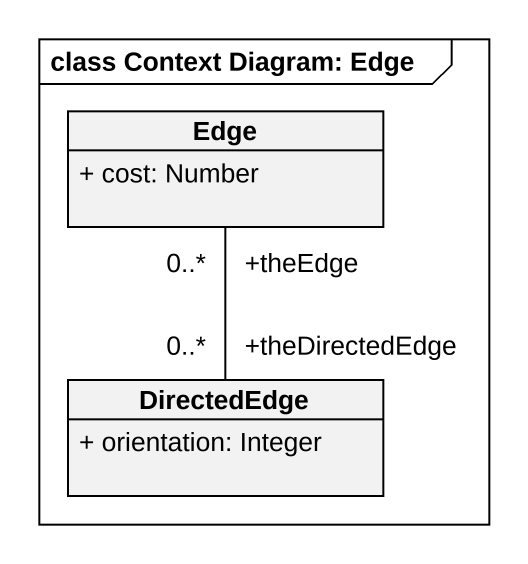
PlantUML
@startuml
mainframe class Context Diagram: Edge
hide circle
hide empty members
skinparam classAttributeIconSize 0
class Edge {
  + cost: Number
}
class DirectedEdge {
  + orientation: Integer
}
DirectedEdge "+theDirectedEdge\n0..*" -up- "+theEdge\n0..*" Edge
@enduml
